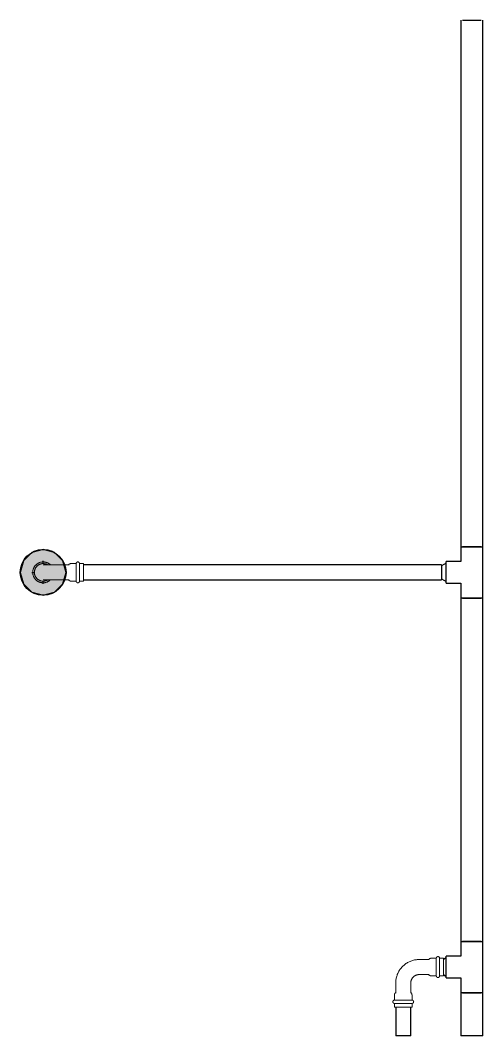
# Model space of a CAD drawing. Header units: inches. Extents: x -3327 to -1, y 8 to 1328.
# Drawn here: x -1439.1 to -1398.7, y 121.4 to 210.1 of the extents above; entities that cross this region are included whole.
import ezdxf

# ---------------------------------------------------------------- set-up
doc = ezdxf.new("R2010")
doc.units = ezdxf.units.IN
doc.header["$MEASUREMENT"] = 0
doc.layers.add('P-PIPE', color=3, linetype='Continuous', lineweight=9)
doc.layers.add('X - REF - FP', color=7, linetype='Continuous', true_color=0xb90000)

# ---------------------------------------------------------------- blocks, each defined once
blk = doc.blocks.new('Victaulic-VicPress316-Elbow 90-45deg Style P568_P571 - Standard-V1-SECOND LEVEL')
at = {"layer": 'P-PIPE'}
for p, q in [((-0.767, 3.52), (-0.767, 3.181)), ((0.766, 3.52), (-0.767, 3.52)), ((-0.767, 3.181), (0.766, 3.181)), ((-0.767, 2.89), (-0.767, 2.439)), ((-0.767, 2.89), (0.766, 2.89)), ((0.766, 3.181), (0.766, 3.52)), ((0.766, 2.439), (0.766, 2.89)), ((-0.658, 2.278), (-0.658, 1.393)), ((0.657, 1.393), (0.657, 2.278)), ((-3.181, 0.766), (-3.52, 0.766)), ((-3.52, 0.766), (-3.52, -0.767)), ((-3.181, -0.767), (-3.181, 0.766)), ((-2.439, 0.766), (-2.89, 0.766)), ((-2.89, -0.767), (-2.89, 0.766)), ((-1.393, 0.657), (-2.278, 0.657)), ((-3.52, -0.767), (-3.181, -0.767)), ((-2.89, -0.767), (-2.439, -0.767)), ((-2.278, -0.658), (-1.393, -0.658))]:
    blk.add_line(p, q, dxfattribs=at)
at = {"layer": 'P-PIPE', "flags": 128}
for points in [[(-0.767, 2.89), (-0.772, 2.891), (-0.778, 2.891), (-0.784, 2.892), (-0.79, 2.892), (-0.795, 2.893), (-0.801, 2.895), (-0.807, 2.896), (-0.812, 2.898), (-0.818, 2.9), (-0.823, 2.902), (-0.828, 2.904), (-0.834, 2.907), (-0.839, 2.91), (-0.844, 2.913), (-0.849, 2.916), (-0.853, 2.919), (-0.858, 2.923), (-0.862, 2.927), (-0.867, 2.931), (-0.871, 2.935), (-0.875, 2.939), (-0.879, 2.943), (-0.882, 2.948), (-0.886, 2.953), (-0.889, 2.957), (-0.892, 2.962), (-0.895, 2.967), (-0.897, 2.973), (-0.9, 2.978), (-0.902, 2.983), (-0.904, 2.989), (-0.906, 2.994), (-0.907, 3), (-0.909, 3.006), (-0.91, 3.011), (-0.911, 3.017), (-0.911, 3.023), (-0.912, 3.029), (-0.912, 3.034), (-0.912, 3.04), (-0.912, 3.046), (-0.911, 3.052), (-0.91, 3.058), (-0.909, 3.063), (-0.908, 3.069), (-0.907, 3.075), (-0.905, 3.08), (-0.903, 3.086), (-0.901, 3.091), (-0.899, 3.097), (-0.896, 3.102), (-0.894, 3.107), (-0.891, 3.112), (-0.887, 3.117), (-0.884, 3.122), (-0.881, 3.126), (-0.877, 3.131), (-0.873, 3.135), (-0.869, 3.139), (-0.865, 3.143), (-0.86, 3.147), (-0.856, 3.151), (-0.851, 3.154), (-0.846, 3.158), (-0.842, 3.161), (-0.836, 3.164), (-0.831, 3.166), (-0.826, 3.169), (-0.821, 3.171), (-0.815, 3.173), (-0.81, 3.175), (-0.804, 3.177), (-0.798, 3.178), (-0.793, 3.179), (-0.787, 3.18), (-0.781, 3.181), (-0.775, 3.181), (-0.77, 3.181), (-0.767, 3.181)], [(0.766, 3.181), (0.766, 3.181), (0.764, 3.181), (0.761, 3.181), (0.757, 3.181), (0.751, 3.181), (0.745, 3.181), (0.737, 3.181), (0.728, 3.181), (0.717, 3.181), (0.706, 3.181), (0.693, 3.181), (0.68, 3.181), (0.665, 3.181), (0.649, 3.181), (0.633, 3.181), (0.615, 3.181), (0.596, 3.181), (0.576, 3.181), (0.556, 3.181), (0.534, 3.181), (0.512, 3.181), (0.488, 3.181), (0.464, 3.181), (0.44, 3.181), (0.414, 3.181), (0.388, 3.181), (0.361, 3.181), (0.334, 3.181), (0.306, 3.181), (0.278, 3.181), (0.249, 3.181), (0.22, 3.181), (0.19, 3.181), (0.16, 3.181), (0.13, 3.181), (0.1, 3.181), (0.069, 3.181), (0.039, 3.181), (0.008, 3.181), (-0.022, 3.181), (-0.053, 3.181), (-0.084, 3.181), (-0.114, 3.181), (-0.144, 3.181), (-0.174, 3.181), (-0.204, 3.181), (-0.233, 3.181), (-0.262, 3.181), (-0.291, 3.181), (-0.319, 3.181), (-0.347, 3.181), (-0.374, 3.181), (-0.4, 3.181), (-0.426, 3.181), (-0.451, 3.181), (-0.476, 3.181), (-0.499, 3.181), (-0.522, 3.181), (-0.544, 3.181), (-0.565, 3.181), (-0.585, 3.181), (-0.605, 3.181), (-0.623, 3.181), (-0.64, 3.181), (-0.657, 3.181), (-0.672, 3.181), (-0.686, 3.181), (-0.699, 3.181), (-0.711, 3.181), (-0.722, 3.181), (-0.732, 3.181), (-0.74, 3.181), (-0.748, 3.181), (-0.754, 3.181), (-0.759, 3.181), (-0.763, 3.181), (-0.765, 3.181), (-0.766, 3.181), (-0.767, 3.181)], [(-0.767, 3.181), (-0.766, 3.181), (-0.764, 3.181), (-0.761, 3.181), (-0.757, 3.181), (-0.751, 3.181), (-0.745, 3.181), (-0.737, 3.181), (-0.728, 3.181)], [(-0.767, 2.89), (-0.766, 2.89), (-0.764, 2.89), (-0.761, 2.89), (-0.757, 2.89), (-0.751, 2.89), (-0.745, 2.89), (-0.737, 2.89), (-0.728, 2.89), (-0.717, 2.89), (-0.706, 2.89), (-0.693, 2.89), (-0.68, 2.89), (-0.665, 2.89), (-0.649, 2.89), (-0.633, 2.89), (-0.615, 2.89), (-0.596, 2.89), (-0.576, 2.89), (-0.556, 2.89), (-0.534, 2.89), (-0.512, 2.89), (-0.488, 2.89), (-0.464, 2.89), (-0.44, 2.89), (-0.414, 2.89), (-0.388, 2.89), (-0.361, 2.89), (-0.334, 2.89), (-0.306, 2.89), (-0.278, 2.89), (-0.249, 2.89), (-0.22, 2.89), (-0.19, 2.89), (-0.16, 2.89), (-0.13, 2.89), (-0.1, 2.89), (-0.069, 2.89), (-0.039, 2.89), (-0.008, 2.89), (0.022, 2.89), (0.053, 2.89), (0.084, 2.89), (0.114, 2.89), (0.144, 2.89), (0.174, 2.89), (0.204, 2.89), (0.233, 2.89), (0.262, 2.89), (0.291, 2.89), (0.319, 2.89), (0.347, 2.89), (0.374, 2.89), (0.4, 2.89), (0.426, 2.89), (0.451, 2.89), (0.476, 2.89), (0.499, 2.89), (0.522, 2.89), (0.544, 2.89), (0.565, 2.89), (0.585, 2.89), (0.605, 2.89), (0.623, 2.89), (0.64, 2.89), (0.657, 2.89), (0.672, 2.89), (0.686, 2.89), (0.699, 2.89), (0.711, 2.89), (0.722, 2.89), (0.732, 2.89), (0.74, 2.89), (0.748, 2.89), (0.754, 2.89), (0.759, 2.89), (0.763, 2.89), (0.765, 2.89), (0.766, 2.89), (0.766, 2.89)], [(-0.722, 2.89), (-0.732, 2.89), (-0.74, 2.89), (-0.748, 2.89), (-0.754, 2.89), (-0.759, 2.89), (-0.763, 2.89), (-0.765, 2.89), (-0.766, 2.89), (-0.767, 2.89)], [(0.722, 3.181), (0.732, 3.181), (0.74, 3.181), (0.748, 3.181), (0.754, 3.181), (0.759, 3.181), (0.763, 3.181), (0.765, 3.181), (0.766, 3.181), (0.766, 3.181)], [(0.766, 2.89), (0.766, 2.89), (0.764, 2.89), (0.761, 2.89), (0.757, 2.89), (0.751, 2.89), (0.745, 2.89), (0.737, 2.89), (0.728, 2.89)], [(0.766, 3.181), (0.772, 3.181), (0.778, 3.181), (0.784, 3.18), (0.79, 3.18), (0.795, 3.179), (0.801, 3.177), (0.807, 3.176), (0.812, 3.174), (0.818, 3.172), (0.823, 3.17), (0.828, 3.168), (0.834, 3.165), (0.839, 3.162), (0.844, 3.159), (0.849, 3.156), (0.853, 3.153), (0.858, 3.149), (0.862, 3.145), (0.867, 3.141), (0.871, 3.137), (0.875, 3.133), (0.879, 3.129), (0.882, 3.124), (0.886, 3.119), (0.889, 3.115), (0.892, 3.11), (0.895, 3.105), (0.897, 3.099), (0.9, 3.094), (0.902, 3.089), (0.904, 3.083), (0.906, 3.078), (0.907, 3.072), (0.909, 3.066), (0.91, 3.061), (0.911, 3.055), (0.911, 3.049), (0.912, 3.043), (0.912, 3.038), (0.912, 3.032), (0.912, 3.026), (0.911, 3.02), (0.91, 3.014), (0.909, 3.009), (0.908, 3.003), (0.907, 2.997), (0.905, 2.992), (0.903, 2.986), (0.901, 2.981), (0.899, 2.975), (0.896, 2.97), (0.894, 2.965), (0.891, 2.96), (0.887, 2.955), (0.884, 2.95), (0.881, 2.946), (0.877, 2.941), (0.873, 2.937), (0.869, 2.933), (0.865, 2.929), (0.86, 2.925), (0.856, 2.921), (0.851, 2.918), (0.846, 2.914), (0.842, 2.911), (0.836, 2.908), (0.831, 2.906), (0.826, 2.903), (0.821, 2.901), (0.815, 2.899), (0.81, 2.897), (0.804, 2.895), (0.798, 2.894), (0.793, 2.893), (0.787, 2.892), (0.781, 2.891), (0.775, 2.891), (0.77, 2.891), (0.766, 2.89)], [(-0.658, 2.221), (-0.666, 2.228), (-0.674, 2.235), (-0.682, 2.242), (-0.69, 2.25), (-0.698, 2.258), (-0.705, 2.266), (-0.711, 2.275), (-0.718, 2.283), (-0.724, 2.293), (-0.729, 2.302), (-0.735, 2.311), (-0.74, 2.321), (-0.744, 2.331), (-0.748, 2.341), (-0.752, 2.351), (-0.755, 2.362), (-0.758, 2.372), (-0.761, 2.383), (-0.763, 2.394), (-0.764, 2.404), (-0.765, 2.415), (-0.766, 2.426), (-0.767, 2.437), (-0.767, 2.439)], [(0.766, 2.439), (0.766, 2.428), (0.766, 2.417), (0.765, 2.406), (0.763, 2.396), (0.761, 2.385), (0.759, 2.374), (0.756, 2.364), (0.753, 2.353), (0.749, 2.343), (0.745, 2.333), (0.741, 2.323), (0.736, 2.313), (0.73, 2.304), (0.725, 2.294), (0.719, 2.285), (0.713, 2.276), (0.706, 2.268), (0.699, 2.259), (0.692, 2.251), (0.684, 2.244), (0.676, 2.236), (0.668, 2.229), (0.659, 2.222), (0.657, 2.221)], [(-3.181, 0.766), (-3.181, 0.772), (-3.181, 0.778), (-3.18, 0.784), (-3.18, 0.79), (-3.179, 0.795), (-3.177, 0.801), (-3.176, 0.807), (-3.174, 0.812), (-3.172, 0.818), (-3.17, 0.823), (-3.168, 0.828), (-3.165, 0.834), (-3.162, 0.839), (-3.159, 0.844), (-3.156, 0.849), (-3.153, 0.853), (-3.149, 0.858), (-3.145, 0.862), (-3.141, 0.867), (-3.137, 0.871), (-3.133, 0.875), (-3.129, 0.879), (-3.124, 0.882), (-3.119, 0.886), (-3.115, 0.889), (-3.11, 0.892), (-3.105, 0.895), (-3.099, 0.897), (-3.094, 0.9), (-3.089, 0.902), (-3.083, 0.904), (-3.078, 0.906), (-3.072, 0.907), (-3.066, 0.909), (-3.061, 0.91), (-3.055, 0.911), (-3.049, 0.911), (-3.043, 0.912), (-3.038, 0.912), (-3.032, 0.912), (-3.026, 0.912), (-3.02, 0.911), (-3.014, 0.91), (-3.009, 0.909), (-3.003, 0.908), (-2.997, 0.907), (-2.992, 0.905), (-2.986, 0.903), (-2.981, 0.901), (-2.975, 0.899), (-2.97, 0.896), (-2.965, 0.894), (-2.96, 0.891), (-2.955, 0.887), (-2.95, 0.884), (-2.946, 0.881), (-2.941, 0.877), (-2.937, 0.873), (-2.933, 0.869), (-2.929, 0.865), (-2.925, 0.86), (-2.921, 0.856), (-2.918, 0.851), (-2.914, 0.846), (-2.911, 0.842), (-2.908, 0.836), (-2.906, 0.831), (-2.903, 0.826), (-2.901, 0.821), (-2.899, 0.815), (-2.897, 0.81), (-2.895, 0.804), (-2.894, 0.798), (-2.893, 0.793), (-2.892, 0.787), (-2.891, 0.781), (-2.891, 0.775), (-2.891, 0.77), (-2.89, 0.766)], [(-0.658, 1.393), (-0.658, 1.364), (-0.66, 1.334), (-0.663, 1.305), (-0.667, 1.276), (-0.672, 1.247), (-0.679, 1.218), (-0.686, 1.19), (-0.695, 1.162), (-0.705, 1.134), (-0.716, 1.107), (-0.728, 1.08), (-0.741, 1.053), (-0.755, 1.028), (-0.77, 1.002), (-0.786, 0.978), (-0.803, 0.954), (-0.821, 0.931), (-0.84, 0.908), (-0.86, 0.886), (-0.881, 0.865), (-0.902, 0.845), (-0.924, 0.826), (-0.947, 0.808), (-0.971, 0.79), (-0.996, 0.774), (-1.021, 0.759), (-1.046, 0.744), (-1.073, 0.731), (-1.099, 0.719), (-1.126, 0.707), (-1.154, 0.697), (-1.182, 0.688), (-1.21, 0.681), (-1.239, 0.674), (-1.268, 0.668), (-1.297, 0.664), (-1.326, 0.661), (-1.356, 0.658), (-1.385, 0.658), (-1.393, 0.657)], [(-1.393, -0.658), (-1.311, -0.656), (-1.229, -0.651), (-1.148, -0.643), (-1.066, -0.631), (-0.986, -0.617), (-0.906, -0.599), (-0.826, -0.578), (-0.748, -0.553), (-0.671, -0.526), (-0.594, -0.496), (-0.52, -0.462), (-0.446, -0.426), (-0.374, -0.386), (-0.304, -0.344), (-0.235, -0.299), (-0.168, -0.252), (-0.104, -0.201), (-0.041, -0.149), (0.02, -0.093), (0.078, -0.036), (0.134, 0.024), (0.187, 0.087), (0.238, 0.151), (0.287, 0.217), (0.332, 0.285), (0.375, 0.355), (0.415, 0.427), (0.453, 0.5), (0.487, 0.574), (0.518, 0.65), (0.546, 0.727), (0.571, 0.805), (0.593, 0.884), (0.612, 0.964), (0.628, 1.044), (0.64, 1.126), (0.649, 1.207), (0.655, 1.289), (0.657, 1.371), (0.657, 1.393)], [(-3.181, 0.766), (-3.181, 0.766), (-3.181, 0.764), (-3.181, 0.761), (-3.181, 0.757), (-3.181, 0.751), (-3.181, 0.745), (-3.181, 0.737), (-3.181, 0.728), (-3.181, 0.717), (-3.181, 0.706), (-3.181, 0.693), (-3.181, 0.68), (-3.181, 0.665), (-3.181, 0.649), (-3.181, 0.633), (-3.181, 0.615), (-3.181, 0.596), (-3.181, 0.576), (-3.181, 0.556), (-3.181, 0.534), (-3.181, 0.512), (-3.181, 0.488), (-3.181, 0.464), (-3.181, 0.44), (-3.181, 0.414), (-3.181, 0.388), (-3.181, 0.361), (-3.181, 0.334), (-3.181, 0.306), (-3.181, 0.278), (-3.181, 0.249), (-3.181, 0.22), (-3.181, 0.19), (-3.181, 0.16), (-3.181, 0.13), (-3.181, 0.1), (-3.181, 0.069), (-3.181, 0.039), (-3.181, 0.008), (-3.181, -0.022), (-3.181, -0.053), (-3.181, -0.084), (-3.181, -0.114), (-3.181, -0.144), (-3.181, -0.174), (-3.181, -0.204), (-3.181, -0.233), (-3.181, -0.262), (-3.181, -0.291), (-3.181, -0.319), (-3.181, -0.347), (-3.181, -0.374), (-3.181, -0.4), (-3.181, -0.426), (-3.181, -0.451), (-3.181, -0.476), (-3.181, -0.499), (-3.181, -0.522), (-3.181, -0.544), (-3.181, -0.565), (-3.181, -0.585), (-3.181, -0.605), (-3.181, -0.623), (-3.181, -0.64), (-3.181, -0.657), (-3.181, -0.672), (-3.181, -0.686), (-3.181, -0.699), (-3.181, -0.711), (-3.181, -0.722), (-3.181, -0.732), (-3.181, -0.74), (-3.181, -0.748), (-3.181, -0.754), (-3.181, -0.759), (-3.181, -0.763), (-3.181, -0.765), (-3.181, -0.766), (-3.181, -0.767)], [(-3.181, 0.722), (-3.181, 0.732), (-3.181, 0.74), (-3.181, 0.748), (-3.181, 0.754), (-3.181, 0.759), (-3.181, 0.763), (-3.181, 0.765), (-3.181, 0.766), (-3.181, 0.766)], [(-2.89, -0.767), (-2.89, -0.766), (-2.89, -0.764), (-2.89, -0.761), (-2.89, -0.757), (-2.89, -0.751), (-2.89, -0.745), (-2.89, -0.737), (-2.89, -0.728), (-2.89, -0.717), (-2.89, -0.706), (-2.89, -0.693), (-2.89, -0.68), (-2.89, -0.665), (-2.89, -0.649), (-2.89, -0.633), (-2.89, -0.615), (-2.89, -0.596), (-2.89, -0.576), (-2.89, -0.556), (-2.89, -0.534), (-2.89, -0.512), (-2.89, -0.488), (-2.89, -0.464), (-2.89, -0.44), (-2.89, -0.414), (-2.89, -0.388), (-2.89, -0.361), (-2.89, -0.334), (-2.89, -0.306), (-2.89, -0.278), (-2.89, -0.249), (-2.89, -0.22), (-2.89, -0.19), (-2.89, -0.16), (-2.89, -0.13), (-2.89, -0.1), (-2.89, -0.069), (-2.89, -0.039), (-2.89, -0.008), (-2.89, 0.022), (-2.89, 0.053), (-2.89, 0.084), (-2.89, 0.114), (-2.89, 0.144), (-2.89, 0.174), (-2.89, 0.204), (-2.89, 0.233), (-2.89, 0.262), (-2.89, 0.291), (-2.89, 0.319), (-2.89, 0.347), (-2.89, 0.374), (-2.89, 0.4), (-2.89, 0.426), (-2.89, 0.451), (-2.89, 0.476), (-2.89, 0.499), (-2.89, 0.522), (-2.89, 0.544), (-2.89, 0.565), (-2.89, 0.585), (-2.89, 0.605), (-2.89, 0.623), (-2.89, 0.64), (-2.89, 0.657), (-2.89, 0.672), (-2.89, 0.686), (-2.89, 0.699), (-2.89, 0.711), (-2.89, 0.722), (-2.89, 0.732), (-2.89, 0.74), (-2.89, 0.748), (-2.89, 0.754), (-2.89, 0.759), (-2.89, 0.763), (-2.89, 0.765), (-2.89, 0.766), (-2.89, 0.766)], [(-2.89, 0.766), (-2.89, 0.766), (-2.89, 0.764), (-2.89, 0.761), (-2.89, 0.757), (-2.89, 0.751), (-2.89, 0.745), (-2.89, 0.737), (-2.89, 0.728)], [(-2.439, 0.766), (-2.428, 0.766), (-2.417, 0.766), (-2.406, 0.765), (-2.396, 0.763), (-2.385, 0.761), (-2.374, 0.759), (-2.364, 0.756), (-2.353, 0.753), (-2.343, 0.749), (-2.333, 0.745), (-2.323, 0.741), (-2.313, 0.736), (-2.304, 0.73), (-2.294, 0.725), (-2.285, 0.719), (-2.276, 0.713), (-2.268, 0.706), (-2.259, 0.699), (-2.251, 0.692), (-2.244, 0.684), (-2.236, 0.676), (-2.229, 0.668), (-2.222, 0.659), (-2.221, 0.657)], [(-3.181, -0.767), (-3.181, -0.766), (-3.181, -0.764), (-3.181, -0.761), (-3.181, -0.757), (-3.181, -0.751), (-3.181, -0.745), (-3.181, -0.737), (-3.181, -0.728)], [(-2.89, -0.767), (-2.891, -0.772), (-2.891, -0.778), (-2.892, -0.784), (-2.892, -0.79), (-2.893, -0.795), (-2.895, -0.801), (-2.896, -0.807), (-2.898, -0.812), (-2.9, -0.818), (-2.902, -0.823), (-2.904, -0.828), (-2.907, -0.834), (-2.91, -0.839), (-2.913, -0.844), (-2.916, -0.849), (-2.919, -0.853), (-2.923, -0.858), (-2.927, -0.862), (-2.931, -0.867), (-2.935, -0.871), (-2.939, -0.875), (-2.943, -0.879), (-2.948, -0.882), (-2.953, -0.886), (-2.957, -0.889), (-2.962, -0.892), (-2.967, -0.895), (-2.973, -0.897), (-2.978, -0.9), (-2.983, -0.902), (-2.989, -0.904), (-2.994, -0.906), (-3, -0.907), (-3.006, -0.909), (-3.011, -0.91), (-3.017, -0.911), (-3.023, -0.911), (-3.029, -0.912), (-3.034, -0.912), (-3.04, -0.912), (-3.046, -0.912), (-3.052, -0.911), (-3.058, -0.91), (-3.063, -0.909), (-3.069, -0.908), (-3.075, -0.907), (-3.08, -0.905), (-3.086, -0.903), (-3.091, -0.901), (-3.097, -0.899), (-3.102, -0.896), (-3.107, -0.894), (-3.112, -0.891), (-3.117, -0.887), (-3.122, -0.884), (-3.126, -0.881), (-3.131, -0.877), (-3.135, -0.873), (-3.139, -0.869), (-3.143, -0.865), (-3.147, -0.86), (-3.151, -0.856), (-3.154, -0.851), (-3.158, -0.846), (-3.161, -0.842), (-3.164, -0.836), (-3.166, -0.831), (-3.169, -0.826), (-3.171, -0.821), (-3.173, -0.815), (-3.175, -0.81), (-3.177, -0.804), (-3.178, -0.798), (-3.179, -0.793), (-3.18, -0.787), (-3.181, -0.781), (-3.181, -0.775), (-3.181, -0.77), (-3.181, -0.767)], [(-2.89, -0.722), (-2.89, -0.732), (-2.89, -0.74), (-2.89, -0.748), (-2.89, -0.754), (-2.89, -0.759), (-2.89, -0.763), (-2.89, -0.765), (-2.89, -0.766), (-2.89, -0.767)], [(-2.221, -0.658), (-2.228, -0.666), (-2.235, -0.674), (-2.242, -0.682), (-2.25, -0.69), (-2.258, -0.698), (-2.266, -0.705), (-2.275, -0.711), (-2.283, -0.718), (-2.293, -0.724), (-2.302, -0.729), (-2.311, -0.735), (-2.321, -0.74), (-2.331, -0.744), (-2.341, -0.748), (-2.351, -0.752), (-2.362, -0.755), (-2.372, -0.758), (-2.383, -0.761), (-2.394, -0.763), (-2.404, -0.764), (-2.415, -0.765), (-2.426, -0.766), (-2.437, -0.767), (-2.439, -0.767)]]:
    blk.add_lwpolyline(points, dxfattribs=at)
blk = doc.blocks.new('Victaulic-VicPress316-Elbow 90-45deg Style P568_P571 - Standard-V2-SECOND LEVEL')
at = {"layer": 'P-PIPE'}
for p, q in [((-3203.704, 731.097), (-3203.704, 730.203)), ((-3202.389, 730.206), (-3202.389, 731.097)), ((-3203.813, 730.051), (-3203.813, 729.6)), ((-3203.046, 729.6), (-3203.813, 729.6)), ((-3202.28, 729.6), (-3203.046, 729.6)), ((-3202.28, 729.6), (-3202.28, 730.051)), ((-3203.813, 729.309), (-3203.813, 728.97)), ((-3203.046, 729.309), (-3203.813, 729.309)), ((-3203.813, 728.97), (-3203.046, 728.97)), ((-3202.28, 729.309), (-3203.046, 729.309)), ((-3203.046, 728.97), (-3202.28, 728.97)), ((-3202.28, 728.97), (-3202.28, 729.309))]:
    blk.add_line(p, q, dxfattribs=at)
at = {"layer": 'P-PIPE', "flags": 128}
for points in [[(-3203.046, 733.402), (-3203.083, 733.401), (-3203.119, 733.399), (-3203.155, 733.395), (-3203.191, 733.39), (-3203.227, 733.384), (-3203.263, 733.376), (-3203.298, 733.366), (-3203.333, 733.356), (-3203.367, 733.344), (-3203.401, 733.33), (-3203.434, 733.315), (-3203.467, 733.299), (-3203.499, 733.281), (-3203.53, 733.263), (-3203.561, 733.243), (-3203.591, 733.222), (-3203.619, 733.199), (-3203.647, 733.176), (-3203.674, 733.151), (-3203.7, 733.125), (-3203.725, 733.099), (-3203.749, 733.071), (-3203.772, 733.043), (-3203.793, 733.013), (-3203.813, 732.983), (-3203.833, 732.952), (-3203.85, 732.92), (-3203.867, 732.887), (-3203.882, 732.854), (-3203.896, 732.82), (-3203.909, 732.786), (-3203.92, 732.751), (-3203.93, 732.716), (-3203.938, 732.681), (-3203.945, 732.645), (-3203.95, 732.609), (-3203.954, 732.573), (-3203.957, 732.536), (-3203.958, 732.5), (-3203.958, 732.463), (-3203.956, 732.427), (-3203.953, 732.391), (-3203.948, 732.354), (-3203.942, 732.318), (-3203.934, 732.283), (-3203.925, 732.247), (-3203.915, 732.212), (-3203.903, 732.178), (-3203.89, 732.144), (-3203.875, 732.11), (-3203.859, 732.078), (-3203.842, 732.045), (-3203.824, 732.014), (-3203.804, 731.983), (-3203.783, 731.953), (-3203.761, 731.924), (-3203.738, 731.896), (-3203.714, 731.869)], [(-3203.046, 733.257), (-3203.077, 733.256), (-3203.107, 733.254), (-3203.138, 733.251), (-3203.168, 733.247), (-3203.198, 733.241), (-3203.228, 733.235), (-3203.258, 733.227), (-3203.287, 733.218), (-3203.316, 733.207), (-3203.345, 733.196), (-3203.373, 733.183), (-3203.4, 733.17), (-3203.427, 733.155), (-3203.453, 733.139), (-3203.479, 733.123), (-3203.504, 733.105), (-3203.528, 733.086), (-3203.551, 733.066), (-3203.574, 733.046), (-3203.596, 733.024), (-3203.617, 733.002), (-3203.637, 732.978), (-3203.656, 732.954), (-3203.674, 732.93), (-3203.691, 732.904), (-3203.707, 732.878), (-3203.722, 732.851), (-3203.736, 732.824), (-3203.749, 732.796), (-3203.76, 732.768), (-3203.771, 732.739), (-3203.78, 732.71), (-3203.789, 732.68), (-3203.796, 732.65), (-3203.801, 732.62), (-3203.806, 732.59), (-3203.809, 732.559), (-3203.812, 732.529), (-3203.812, 732.498), (-3203.812, 732.468), (-3203.811, 732.437), (-3203.808, 732.406), (-3203.804, 732.376), (-3203.799, 732.346), (-3203.792, 732.316), (-3203.785, 732.286), (-3203.776, 732.257), (-3203.766, 732.228), (-3203.755, 732.199), (-3203.743, 732.171), (-3203.73, 732.143), (-3203.715, 732.116), (-3203.704, 732.096)], [(-3202.389, 731.858), (-3202.367, 731.881), (-3202.343, 731.909), (-3202.32, 731.937), (-3202.299, 731.967), (-3202.279, 731.997), (-3202.26, 732.028), (-3202.242, 732.06), (-3202.225, 732.093), (-3202.21, 732.126), (-3202.196, 732.16), (-3202.183, 732.194), (-3202.172, 732.229), (-3202.163, 732.264), (-3202.154, 732.299), (-3202.147, 732.335), (-3202.142, 732.371), (-3202.138, 732.407), (-3202.135, 732.444), (-3202.134, 732.48), (-3202.134, 732.517), (-3202.136, 732.553), (-3202.139, 732.589), (-3202.144, 732.626), (-3202.15, 732.662), (-3202.158, 732.697), (-3202.167, 732.733), (-3202.177, 732.768), (-3202.189, 732.802), (-3202.202, 732.836), (-3202.217, 732.87), (-3202.233, 732.902), (-3202.25, 732.935), (-3202.268, 732.966), (-3202.288, 732.997), (-3202.309, 733.027), (-3202.331, 733.056), (-3202.354, 733.084), (-3202.378, 733.111), (-3202.404, 733.137), (-3202.43, 733.163), (-3202.457, 733.187), (-3202.486, 733.21), (-3202.515, 733.231), (-3202.545, 733.252), (-3202.576, 733.271), (-3202.608, 733.29), (-3202.64, 733.307), (-3202.673, 733.322), (-3202.706, 733.336), (-3202.741, 733.349), (-3202.775, 733.361), (-3202.81, 733.371), (-3202.846, 733.38), (-3202.881, 733.387), (-3202.917, 733.393), (-3202.954, 733.397), (-3202.99, 733.4), (-3203.026, 733.402), (-3203.046, 733.402)], [(-3202.385, 732.102), (-3202.37, 732.129), (-3202.356, 732.156), (-3202.343, 732.184), (-3202.332, 732.212), (-3202.321, 732.241), (-3202.312, 732.27), (-3202.304, 732.3), (-3202.297, 732.33), (-3202.291, 732.36), (-3202.286, 732.39), (-3202.283, 732.421), (-3202.281, 732.451), (-3202.28, 732.482), (-3202.28, 732.512), (-3202.281, 732.543), (-3202.284, 732.574), (-3202.288, 732.604), (-3202.293, 732.634), (-3202.3, 732.664), (-3202.307, 732.694), (-3202.316, 732.723), (-3202.326, 732.752), (-3202.337, 732.781), (-3202.349, 732.809), (-3202.362, 732.837), (-3202.377, 732.864), (-3202.392, 732.89), (-3202.409, 732.916), (-3202.426, 732.941), (-3202.445, 732.966), (-3202.464, 732.989), (-3202.485, 733.012), (-3202.506, 733.034), (-3202.528, 733.055), (-3202.551, 733.075), (-3202.575, 733.095), (-3202.6, 733.113), (-3202.625, 733.13), (-3202.651, 733.147), (-3202.677, 733.162), (-3202.705, 733.176), (-3202.732, 733.189), (-3202.761, 733.201), (-3202.789, 733.212), (-3202.818, 733.222), (-3202.848, 733.23), (-3202.878, 733.238), (-3202.908, 733.244), (-3202.938, 733.249), (-3202.968, 733.253), (-3202.999, 733.255), (-3203.029, 733.256), (-3203.046, 733.257)], [(-3203.704, 732.49), (-3203.704, 732.489), (-3203.704, 732.486), (-3203.704, 732.48), (-3203.704, 732.472), (-3203.704, 732.462), (-3203.704, 732.45), (-3203.704, 732.436), (-3203.704, 732.419), (-3203.704, 732.401), (-3203.704, 732.38), (-3203.704, 732.357), (-3203.704, 732.333), (-3203.704, 732.306), (-3203.704, 732.277), (-3203.704, 732.247), (-3203.704, 732.214), (-3203.704, 732.18), (-3203.704, 732.144), (-3203.704, 732.107), (-3203.704, 732.068), (-3203.704, 732.027), (-3203.704, 731.985), (-3203.704, 731.941), (-3203.704, 731.896), (-3203.704, 731.85), (-3203.704, 731.802), (-3203.704, 731.754), (-3203.704, 731.704), (-3203.704, 731.653), (-3203.704, 731.602), (-3203.704, 731.549), (-3203.704, 731.496), (-3203.704, 731.443), (-3203.704, 731.388), (-3203.704, 731.334), (-3203.704, 731.279), (-3203.704, 731.223), (-3203.704, 731.168), (-3203.704, 731.112), (-3203.704, 731.097)], [(-3202.389, 731.097), (-3202.389, 731.153), (-3202.389, 731.208), (-3202.389, 731.264), (-3202.389, 731.319), (-3202.389, 731.374), (-3202.389, 731.428), (-3202.389, 731.482), (-3202.389, 731.535), (-3202.389, 731.588), (-3202.389, 731.639), (-3202.389, 731.69), (-3202.389, 731.74), (-3202.389, 731.789), (-3202.389, 731.837), (-3202.389, 731.884), (-3202.389, 731.929), (-3202.389, 731.973), (-3202.389, 732.016), (-3202.389, 732.057), (-3202.389, 732.096), (-3202.389, 732.134), (-3202.389, 732.171), (-3202.389, 732.205), (-3202.389, 732.238), (-3202.389, 732.269), (-3202.389, 732.298), (-3202.389, 732.326), (-3202.389, 732.351), (-3202.389, 732.374), (-3202.389, 732.395), (-3202.389, 732.414), (-3202.389, 732.432), (-3202.389, 732.446), (-3202.389, 732.459), (-3202.389, 732.47), (-3202.389, 732.478), (-3202.389, 732.484), (-3202.389, 732.488), (-3202.389, 732.49), (-3202.389, 732.49)], [(-3203.813, 729.309), (-3203.818, 729.309), (-3203.824, 729.309), (-3203.83, 729.31), (-3203.836, 729.31), (-3203.841, 729.311), (-3203.847, 729.313), (-3203.853, 729.314), (-3203.858, 729.316), (-3203.864, 729.318), (-3203.869, 729.32), (-3203.875, 729.322), (-3203.88, 729.325), (-3203.885, 729.328), (-3203.89, 729.331), (-3203.895, 729.334), (-3203.899, 729.337), (-3203.904, 729.341), (-3203.908, 729.345), (-3203.913, 729.349), (-3203.917, 729.353), (-3203.921, 729.357), (-3203.925, 729.361), (-3203.928, 729.366), (-3203.932, 729.371), (-3203.935, 729.375), (-3203.938, 729.38), (-3203.941, 729.385), (-3203.944, 729.391), (-3203.946, 729.396), (-3203.948, 729.401), (-3203.95, 729.407), (-3203.952, 729.412), (-3203.953, 729.418), (-3203.955, 729.424), (-3203.956, 729.429), (-3203.957, 729.435), (-3203.957, 729.441), (-3203.958, 729.447), (-3203.958, 729.452), (-3203.958, 729.458), (-3203.958, 729.464), (-3203.957, 729.47), (-3203.956, 729.476), (-3203.955, 729.481), (-3203.954, 729.487), (-3203.953, 729.493), (-3203.951, 729.498), (-3203.949, 729.504), (-3203.947, 729.509), (-3203.945, 729.515), (-3203.942, 729.52), (-3203.94, 729.525), (-3203.937, 729.53), (-3203.934, 729.535), (-3203.93, 729.54), (-3203.927, 729.544), (-3203.923, 729.549), (-3203.919, 729.553), (-3203.915, 729.557), (-3203.911, 729.561), (-3203.906, 729.565), (-3203.902, 729.569), (-3203.897, 729.572), (-3203.892, 729.576), (-3203.888, 729.579), (-3203.882, 729.582), (-3203.877, 729.584), (-3203.872, 729.587), (-3203.867, 729.589), (-3203.861, 729.591), (-3203.856, 729.593), (-3203.85, 729.595), (-3203.845, 729.596), (-3203.839, 729.597), (-3203.833, 729.598), (-3203.827, 729.599), (-3203.821, 729.599), (-3203.816, 729.599), (-3203.813, 729.6)], [(-3203.813, 730.051), (-3203.812, 730.062), (-3203.812, 730.073), (-3203.811, 730.084), (-3203.809, 730.094), (-3203.807, 730.105), (-3203.805, 730.116), (-3203.802, 730.126), (-3203.799, 730.137), (-3203.795, 730.147), (-3203.791, 730.157), (-3203.787, 730.167), (-3203.782, 730.177), (-3203.777, 730.186), (-3203.771, 730.196), (-3203.765, 730.205), (-3203.759, 730.214), (-3203.752, 730.222), (-3203.745, 730.231), (-3203.738, 730.239), (-3203.73, 730.246), (-3203.722, 730.254), (-3203.714, 730.261), (-3203.705, 730.268), (-3203.704, 730.269)], [(-3203.046, 729.6), (-3203.077, 729.6), (-3203.107, 729.6), (-3203.138, 729.6), (-3203.168, 729.6), (-3203.198, 729.6), (-3203.228, 729.6), (-3203.258, 729.6), (-3203.287, 729.6), (-3203.316, 729.6), (-3203.345, 729.6), (-3203.373, 729.6), (-3203.4, 729.6), (-3203.427, 729.6), (-3203.453, 729.6), (-3203.479, 729.6), (-3203.504, 729.6), (-3203.528, 729.6), (-3203.551, 729.6), (-3203.574, 729.6), (-3203.596, 729.6), (-3203.617, 729.6), (-3203.637, 729.6), (-3203.656, 729.6), (-3203.674, 729.6), (-3203.691, 729.6), (-3203.707, 729.6), (-3203.722, 729.6), (-3203.736, 729.6), (-3203.749, 729.6), (-3203.76, 729.6), (-3203.771, 729.6), (-3203.78, 729.6), (-3203.789, 729.6), (-3203.796, 729.6), (-3203.801, 729.6), (-3203.806, 729.6), (-3203.809, 729.6), (-3203.812, 729.6), (-3203.812, 729.6), (-3203.813, 729.6)], [(-3203.813, 729.6), (-3203.812, 729.6), (-3203.81, 729.6), (-3203.807, 729.6), (-3203.803, 729.6), (-3203.797, 729.6), (-3203.791, 729.6), (-3203.783, 729.6), (-3203.774, 729.6)], [(-3202.28, 729.6), (-3202.28, 729.6), (-3202.282, 729.6), (-3202.285, 729.6), (-3202.289, 729.6), (-3202.295, 729.6), (-3202.302, 729.6), (-3202.309, 729.6), (-3202.318, 729.6), (-3202.329, 729.6), (-3202.34, 729.6), (-3202.353, 729.6), (-3202.366, 729.6), (-3202.381, 729.6), (-3202.397, 729.6), (-3202.413, 729.6), (-3202.431, 729.6), (-3202.45, 729.6), (-3202.47, 729.6), (-3202.49, 729.6), (-3202.512, 729.6), (-3202.534, 729.6), (-3202.558, 729.6), (-3202.582, 729.6), (-3202.606, 729.6), (-3202.632, 729.6), (-3202.658, 729.6), (-3202.685, 729.6), (-3202.712, 729.6), (-3202.74, 729.6), (-3202.768, 729.6), (-3202.797, 729.6), (-3202.826, 729.6), (-3202.856, 729.6), (-3202.886, 729.6), (-3202.916, 729.6), (-3202.946, 729.6), (-3202.977, 729.6), (-3203.007, 729.6), (-3203.038, 729.6), (-3203.046, 729.6)], [(-3202.389, 730.269), (-3202.38, 730.262), (-3202.372, 730.255), (-3202.364, 730.248), (-3202.356, 730.24), (-3202.348, 730.232), (-3202.341, 730.224), (-3202.335, 730.215), (-3202.328, 730.207), (-3202.322, 730.197), (-3202.317, 730.188), (-3202.311, 730.179), (-3202.306, 730.169), (-3202.302, 730.159), (-3202.298, 730.149), (-3202.294, 730.139), (-3202.291, 730.128), (-3202.288, 730.118), (-3202.285, 730.107), (-3202.283, 730.096), (-3202.282, 730.086), (-3202.281, 730.075), (-3202.28, 730.064), (-3202.28, 730.053), (-3202.28, 730.051)], [(-3202.321, 729.6), (-3202.312, 729.6), (-3202.304, 729.6), (-3202.297, 729.6), (-3202.291, 729.6), (-3202.286, 729.6), (-3202.283, 729.6), (-3202.281, 729.6), (-3202.28, 729.6), (-3202.28, 729.6)], [(-3202.28, 729.6), (-3202.274, 729.599), (-3202.268, 729.599), (-3202.262, 729.598), (-3202.256, 729.598), (-3202.251, 729.597), (-3202.245, 729.595), (-3202.239, 729.594), (-3202.234, 729.592), (-3202.228, 729.59), (-3202.223, 729.588), (-3202.218, 729.586), (-3202.212, 729.583), (-3202.207, 729.58), (-3202.202, 729.577), (-3202.197, 729.574), (-3202.193, 729.571), (-3202.188, 729.567), (-3202.184, 729.563), (-3202.179, 729.559), (-3202.175, 729.555), (-3202.171, 729.551), (-3202.167, 729.547), (-3202.164, 729.542), (-3202.16, 729.537), (-3202.157, 729.533), (-3202.154, 729.528), (-3202.151, 729.523), (-3202.149, 729.517), (-3202.146, 729.512), (-3202.144, 729.507), (-3202.142, 729.501), (-3202.14, 729.496), (-3202.139, 729.49), (-3202.137, 729.484), (-3202.136, 729.479), (-3202.135, 729.473), (-3202.135, 729.467), (-3202.134, 729.461), (-3202.134, 729.456), (-3202.134, 729.45), (-3202.134, 729.444), (-3202.135, 729.438), (-3202.136, 729.432), (-3202.137, 729.427), (-3202.138, 729.421), (-3202.139, 729.415), (-3202.141, 729.41), (-3202.143, 729.404), (-3202.145, 729.399), (-3202.147, 729.393), (-3202.15, 729.388), (-3202.152, 729.383), (-3202.155, 729.378), (-3202.159, 729.373), (-3202.162, 729.368), (-3202.165, 729.364), (-3202.169, 729.359), (-3202.173, 729.355), (-3202.177, 729.351), (-3202.181, 729.347), (-3202.186, 729.343), (-3202.19, 729.339), (-3202.195, 729.336), (-3202.2, 729.332), (-3202.205, 729.329), (-3202.21, 729.326), (-3202.215, 729.324), (-3202.22, 729.321), (-3202.225, 729.319), (-3202.231, 729.317), (-3202.236, 729.315), (-3202.242, 729.313), (-3202.248, 729.312), (-3202.253, 729.311), (-3202.259, 729.31), (-3202.265, 729.309), (-3202.271, 729.309), (-3202.276, 729.309), (-3202.28, 729.309)], [(-3203.771, 729.309), (-3203.78, 729.309), (-3203.789, 729.309), (-3203.796, 729.309), (-3203.801, 729.309), (-3203.806, 729.309), (-3203.809, 729.309), (-3203.812, 729.309), (-3203.812, 729.309), (-3203.813, 729.309)], [(-3203.813, 729.309), (-3203.812, 729.309), (-3203.81, 729.309), (-3203.807, 729.309), (-3203.803, 729.309), (-3203.797, 729.309), (-3203.791, 729.309), (-3203.783, 729.309), (-3203.774, 729.309), (-3203.763, 729.309), (-3203.752, 729.309), (-3203.74, 729.309), (-3203.726, 729.309), (-3203.711, 729.309), (-3203.695, 729.309), (-3203.679, 729.309), (-3203.661, 729.309), (-3203.642, 729.309), (-3203.622, 729.309), (-3203.602, 729.309), (-3203.58, 729.309), (-3203.558, 729.309), (-3203.534, 729.309), (-3203.51, 729.309), (-3203.486, 729.309), (-3203.46, 729.309), (-3203.434, 729.309), (-3203.407, 729.309), (-3203.38, 729.309), (-3203.352, 729.309), (-3203.324, 729.309), (-3203.295, 729.309), (-3203.266, 729.309), (-3203.236, 729.309), (-3203.206, 729.309), (-3203.176, 729.309), (-3203.146, 729.309), (-3203.116, 729.309), (-3203.085, 729.309), (-3203.054, 729.309), (-3203.046, 729.309)], [(-3203.046, 729.309), (-3203.015, 729.309), (-3202.985, 729.309), (-3202.954, 729.309), (-3202.924, 729.309), (-3202.894, 729.309), (-3202.864, 729.309), (-3202.834, 729.309), (-3202.805, 729.309), (-3202.776, 729.309), (-3202.748, 729.309), (-3202.72, 729.309), (-3202.692, 729.309), (-3202.665, 729.309), (-3202.639, 729.309), (-3202.613, 729.309), (-3202.588, 729.309), (-3202.564, 729.309), (-3202.541, 729.309), (-3202.518, 729.309), (-3202.496, 729.309), (-3202.475, 729.309), (-3202.455, 729.309), (-3202.436, 729.309), (-3202.418, 729.309), (-3202.401, 729.309), (-3202.385, 729.309), (-3202.37, 729.309), (-3202.356, 729.309), (-3202.343, 729.309), (-3202.332, 729.309), (-3202.321, 729.309), (-3202.312, 729.309), (-3202.304, 729.309), (-3202.297, 729.309), (-3202.291, 729.309), (-3202.286, 729.309), (-3202.283, 729.309), (-3202.281, 729.309), (-3202.28, 729.309), (-3202.28, 729.309)], [(-3202.28, 729.309), (-3202.28, 729.309), (-3202.282, 729.309), (-3202.285, 729.309), (-3202.289, 729.309), (-3202.295, 729.309), (-3202.302, 729.309), (-3202.309, 729.309), (-3202.318, 729.309)]]:
    blk.add_lwpolyline(points, dxfattribs=at)

msp = doc.modelspace()

# ---------------------------------------------------------------- hatches: boundary and pattern name
at = {"layer": 'X - REF - FP'}
h = msp.add_hatch(color=256, dxfattribs=at)
edge = h.paths.add_edge_path(flags=0)
edge.add_arc((-1437.125, 161.865), 2, 0, 360)
msp.add_hatch(color=256, dxfattribs=at).paths.add_polyline_path([(-1437.125, 159.865), (-1436.125, 160.133), (-1435.393, 160.865), (-1435.125, 161.865), (-1435.393, 162.865), (-1436.125, 163.597), (-1437.125, 163.865), (-1438.125, 163.597), (-1438.857, 162.865), (-1439.125, 161.865), (-1438.857, 160.865), (-1438.125, 160.133)], flags=0)

# ---------------------------------------------------------------- linework, layer by layer
for p, q in [((-1400.575, 210.121), (-1400.575, 164.109)), ((-1400.448, 210.121), (-1400.297, 210.121)), ((-1400.297, 210.121), (-1400.1, 210.121)), ((-1400.1, 210.121), (-1399.871, 210.121)), ((-1399.871, 210.121), (-1399.379, 210.121)), ((-1399.379, 210.121), (-1399.15, 210.121)), ((-1399.15, 210.121), (-1398.953, 210.121)), ((-1398.953, 210.121), (-1398.802, 210.121)), ((-1398.675, 164.109), (-1398.675, 210.121)), ((-1438.125, 163.597), (-1438.857, 162.865)), ((-1437.125, 163.865), (-1438.125, 163.597)), ((-1436.125, 163.597), (-1437.125, 163.865)), ((-1435.393, 162.865), (-1436.125, 163.597)), ((-1400.576, 164.109), (-1400.576, 162.816)), ((-1400.576, 164.109), (-1398.674, 164.109)), ((-1400.297, 164.109), (-1400.448, 164.109)), ((-1400.1, 164.109), (-1400.297, 164.109)), ((-1399.871, 164.109), (-1400.1, 164.109)), ((-1399.379, 164.109), (-1399.871, 164.109)), ((-1399.15, 164.109), (-1399.379, 164.109)), ((-1398.953, 164.109), (-1399.15, 164.109)), ((-1398.802, 164.109), (-1398.953, 164.109)), ((-1398.674, 159.621), (-1398.674, 164.109)), ((-1438.857, 162.865), (-1439.125, 161.865)), ((-1437.125, 162.601), (-1437.125, 162.865)), ((-1435.125, 161.865), (-1435.393, 162.865)), ((-1402.275, 162.522), (-1433.605, 162.522)), ((-1401.869, 162.677), (-1402.275, 162.427)), ((-1402.275, 162.522), (-1402.275, 161.207)), ((-1400.576, 162.816), (-1401.869, 162.816)), ((-1401.869, 160.914), (-1401.869, 162.816)), ((-1439.125, 161.865), (-1438.857, 160.865)), ((-1438.125, 161.865), (-1437.863, 161.865)), ((-1435.393, 160.865), (-1435.125, 161.865)), ((-1438.857, 160.865), (-1438.125, 160.133)), ((-1437.125, 160.865), (-1437.125, 161.129)), ((-1436.125, 160.133), (-1435.393, 160.865)), ((-1433.605, 161.207), (-1402.275, 161.207)), ((-1402.275, 161.302), (-1401.869, 161.052)), ((-1401.869, 160.914), (-1400.576, 160.914)), ((-1400.576, 160.914), (-1400.576, 159.621)), ((-1438.125, 160.133), (-1437.125, 159.865)), ((-1437.125, 159.865), (-1436.125, 160.133)), ((-1398.674, 159.621), (-1400.576, 159.621)), ((-1400.575, 159.621), (-1400.575, 129.609)), ((-1400.448, 159.621), (-1400.297, 159.621)), ((-1400.297, 159.621), (-1400.1, 159.621)), ((-1400.1, 159.621), (-1399.871, 159.621)), ((-1399.871, 159.621), (-1399.379, 159.621)), ((-1399.379, 159.621), (-1399.15, 159.621)), ((-1399.15, 159.621), (-1398.953, 159.621)), ((-1398.953, 159.621), (-1398.802, 159.621)), ((-1398.675, 129.609), (-1398.675, 159.621)), ((-1400.576, 129.609), (-1400.576, 128.316)), ((-1400.576, 129.609), (-1398.674, 129.609)), ((-1400.297, 129.609), (-1400.448, 129.609)), ((-1400.1, 129.609), (-1400.297, 129.609)), ((-1399.871, 129.609), (-1400.1, 129.609)), ((-1399.379, 129.609), (-1399.871, 129.609)), ((-1399.15, 129.609), (-1399.379, 129.609)), ((-1398.953, 129.609), (-1399.15, 129.609)), ((-1398.802, 129.609), (-1398.953, 129.609)), ((-1398.674, 125.121), (-1398.674, 129.609)), ((-1401.869, 128.177), (-1402.113, 128.028)), ((-1400.576, 128.316), (-1401.869, 128.316)), ((-1401.869, 126.414), (-1401.869, 128.316)), ((-1402.113, 126.702), (-1401.869, 126.552)), ((-1401.869, 126.414), (-1400.576, 126.414)), ((-1400.576, 126.414), (-1400.576, 125.121)), ((-1398.674, 125.121), (-1400.576, 125.121)), ((-1400.575, 125.121), (-1400.575, 121.365)), ((-1400.448, 125.121), (-1400.297, 125.121)), ((-1400.297, 125.121), (-1400.1, 125.121)), ((-1400.1, 125.121), (-1399.871, 125.121)), ((-1399.871, 125.121), (-1399.379, 125.121)), ((-1399.379, 125.121), (-1399.15, 125.121)), ((-1399.15, 125.121), (-1398.953, 125.121)), ((-1398.953, 125.121), (-1398.802, 125.121)), ((-1398.675, 121.365), (-1398.675, 125.121)), ((-1406.283, 123.845), (-1406.283, 121.365)), ((-1404.968, 121.365), (-1404.968, 123.845)), ((-1404.968, 121.365), (-1406.283, 121.365)), ((-1398.675, 121.365), (-1400.575, 121.365))]:
    msp.add_line(p, q, dxfattribs=at)
msp.add_circle((-1437.125, 161.865), 2, dxfattribs=at)

# ---------------------------------------------------------------- block references
for name, p, rotation in [('Victaulic-VicPress316-Elbow 90-45deg Style P568_P571 - Standard-V2-SECOND LEVEL', (-704.635, 3364.911), 90), ('Victaulic-VicPress316-Elbow 90-45deg Style P568_P571 - Standard-V1-SECOND LEVEL', (-1405.625, 127.365), 180)]:
    msp.add_blockref(name, p, dxfattribs=dict(at, rotation=rotation))

doc.saveas('drawing.dxf')
